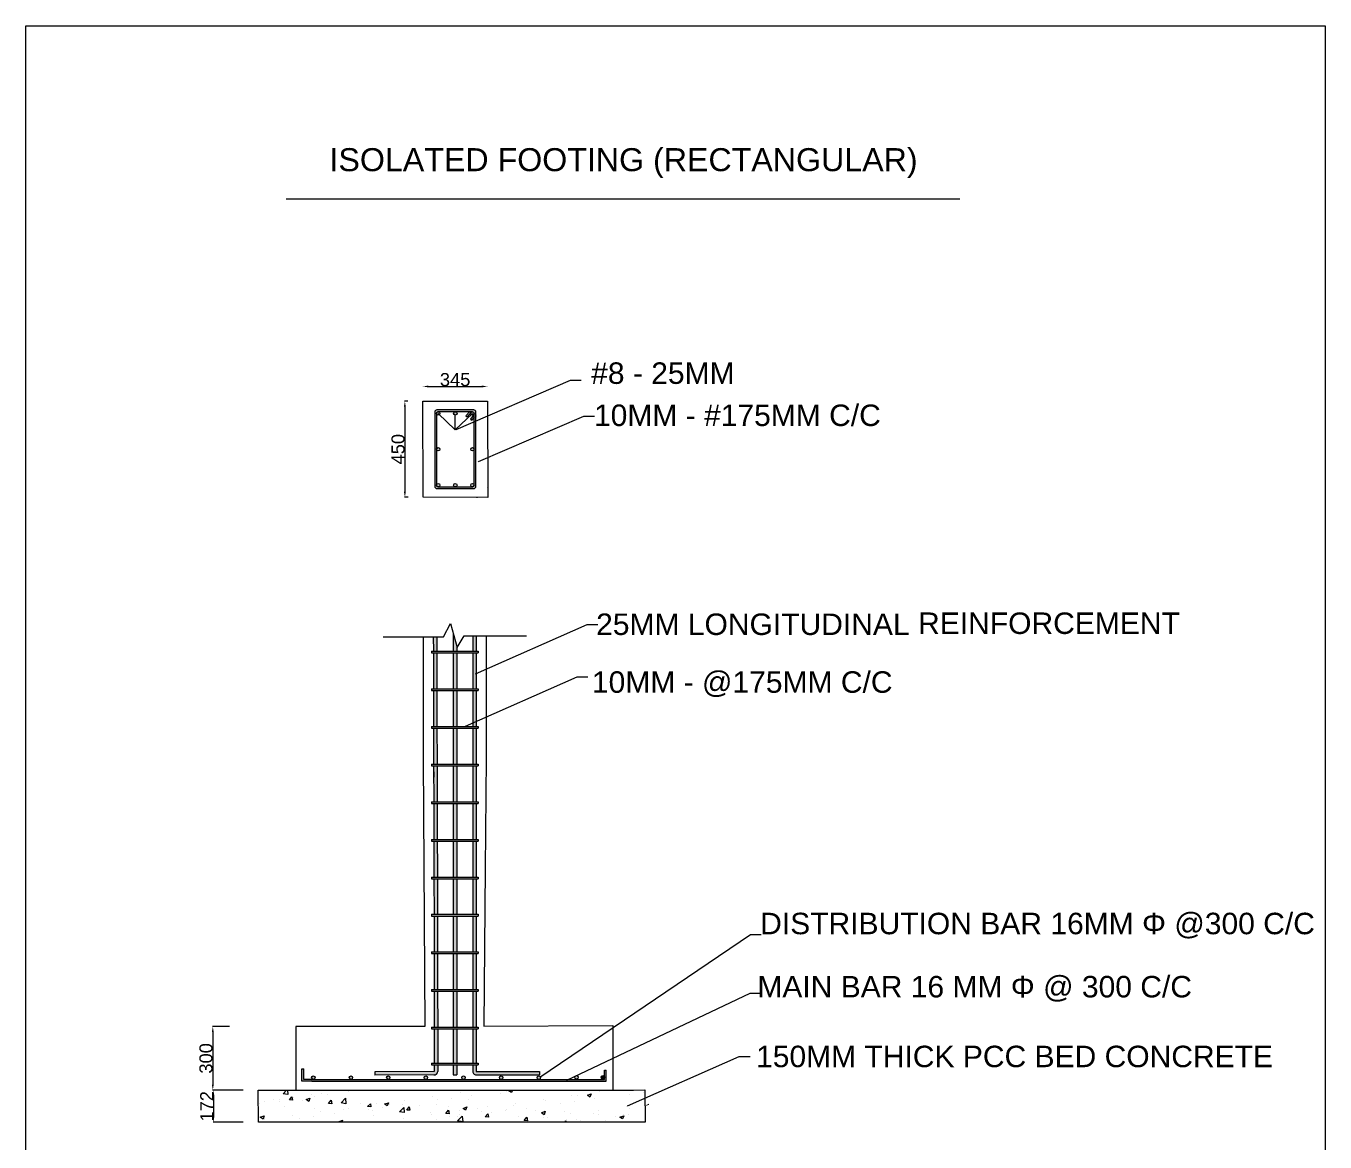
# Model space of a CAD drawing. Header units: millimetres. Extents: x -5055 to 12893, y -3743 to 6806.
# Drawn here: x -5055 to 1898, y 829 to 6806 of the extents above; entities that cross this region are included whole.
import ezdxf
from ezdxf import colors
from ezdxf.entities.mleader import LeaderData, LeaderLine
from ezdxf.math import Vec2, Vec3

# ---------------------------------------------------------------- set-up
doc = ezdxf.new("R2010")
doc.units = ezdxf.units.MM
doc.styles.add('PDF Arial', font='arial.ttf')
doc.styles.get("Standard").update_dxf_attribs({"font": 'arial.ttf'})
doc.dimstyles.new('ISO-25', dxfattribs={"dimtxt": 70, "dimasz": 30, "dimexe": 1.25, "dimexo": 80, "dimtad": 1, "dimdec": 0, "dimzin": 9, "dimtxsty": 'Standard', "dimcen": 2.5, "dimadec": 0, "dimazin": 0, "dimtfac": 1, "dimtdec": 0, "dimtmove": 0, "dimatfit": 3, "dimfxl": 1, "dimarcsym": 0})

# ---------------------------------------------------------------- blocks, each defined once
blk = doc.blocks.new('*D3')
at = {"color": 0, "lineweight": -2, "transparency": 16777216}
for p, q in [((-3965.9, 1447.7), (-4056.4, 1447.7)), ((-4055.1, 1417.7), (-4055.1, 1136.6)), ((-4036.1, 1106.6), (-4056.4, 1106.6))]:
    blk.add_line(p, q, dxfattribs=at)
at = {"color": 0, "transparency": 16777216}
for points in [[(-4060.1, 1417.7), (-4050.1, 1417.7), (-4055.1, 1447.7)], [(-4060.1, 1136.6), (-4050.1, 1136.6), (-4055.1, 1106.6)]]:
    blk.add_solid(points, dxfattribs=at)
at = {"layer": 'Defpoints', "color": 0, "transparency": 16777216}
for p in [(-3885.9, 1447.7), (-4055.1, 1106.6), (-3956.1, 1106.6)]:
    blk.add_point(p, dxfattribs=at)
at = {"color": 0, "transparency": 16777216, "insert": (-4091.5, 1277.2), "char_height": 70, "attachment_point": 5, "rotation": 90}
blk.add_mtext('300', dxfattribs=at)
blk = doc.blocks.new('*D4')
at = {"color": 0, "lineweight": -2, "transparency": 16777216}
for p, q in [((-3892.9, 1106.6), (-4053.1, 1106.6)), ((-4051.9, 1076.6), (-4051.9, 964.7)), ((-3892.7, 934.7), (-4053.1, 934.7))]:
    blk.add_line(p, q, dxfattribs=at)
at = {"color": 0, "transparency": 16777216}
for points in [[(-4056.9, 1076.6), (-4046.9, 1076.6), (-4051.9, 1106.6)], [(-4056.9, 964.7), (-4046.9, 964.7), (-4051.9, 934.7)]]:
    blk.add_solid(points, dxfattribs=at)
at = {"layer": 'Defpoints', "color": 0, "transparency": 16777216}
for p in [(-3812.9, 1106.6), (-4051.9, 934.7), (-3812.7, 934.7)]:
    blk.add_point(p, dxfattribs=at)
at = {"color": 0, "transparency": 16777216, "insert": (-4087.6, 1020.6), "char_height": 70, "attachment_point": 5, "rotation": 90}
blk.add_mtext('172', dxfattribs=at)
blk = doc.blocks.new('*D7')
at = {"color": 0, "lineweight": -2, "transparency": 16777216}
for p, q in [((-2930.7, 4876.8), (-2930.7, 4876.7)), ((-2900.7, 4875.5), (-2615.3, 4875.5)), ((-2585.3, 4876.8), (-2585.3, 4876.7))]:
    blk.add_line(p, q, dxfattribs=at)
at = {"color": 0, "transparency": 16777216}
for points in [[(-2900.7, 4880.5), (-2900.7, 4870.5), (-2930.7, 4875.5)], [(-2615.3, 4880.5), (-2615.3, 4870.5), (-2585.3, 4875.5)]]:
    blk.add_solid(points, dxfattribs=at)
at = {"layer": 'Defpoints', "color": 0, "transparency": 16777216}
for p in [(-2585.3, 4875.5), (-2930.7, 4796.8), (-2585.3, 4796.8)]:
    blk.add_point(p, dxfattribs=at)
at = {"color": 0, "transparency": 16777216, "insert": (-2758, 4911.9), "char_height": 70, "attachment_point": 5}
blk.add_mtext('345', dxfattribs=at)
blk = doc.blocks.new('*D8')
at = {"color": 0, "lineweight": -2, "transparency": 16777216}
for p, q in [((-3010.7, 4796.8), (-3028.2, 4796.8)), ((-3027, 4766.8), (-3027, 4312.1)), ((-3009, 4282.1), (-3028.2, 4282.1))]:
    blk.add_line(p, q, dxfattribs=at)
at = {"color": 0, "transparency": 16777216}
for points in [[(-3032, 4766.8), (-3022, 4766.8), (-3027, 4796.8)], [(-3032, 4312.1), (-3022, 4312.1), (-3027, 4282.1)]]:
    blk.add_solid(points, dxfattribs=at)
at = {"layer": 'Defpoints', "color": 0, "transparency": 16777216}
for p in [(-2930.7, 4796.8), (-3027, 4282.1), (-2929, 4282.1)]:
    blk.add_point(p, dxfattribs=at)
at = {"color": 0, "transparency": 16777216, "insert": (-3063.4, 4539.5), "char_height": 70, "attachment_point": 5, "rotation": 90}
blk.add_mtext('450', dxfattribs=at)

msp = doc.modelspace()

# ---------------------------------------------------------------- hatches: boundary and pattern name
h = msp.add_hatch(color=256)
h.dxf.hatch_style = 1
h.paths.add_polyline_path([(-2641.1, 4712.1), (-2641.1, 4727.4), (-2661.4, 4700.4), (-2654, 4694.9)])
h.paths.add_polyline_path([(-2657.7, 4736.8, -0.23959), (-2650.3, 4740.5), (-2666.5, 4740.5), (-2684.8, 4718), (-2677.6, 4712.2)])
h.paths.add_polyline_path([(-2635.4, 3256), (-2883.9, 3256), (-2883.8, 3246.8), (-2635.4, 3246.8)])
h.paths.add_polyline_path([(-2749.6, 3448.2), (-2768.2, 3448.2), (-2768.2, 3256), (-2749.6, 3256)])
h.paths.add_polyline_path([(-2749.6, 3246.8), (-2768.2, 3246.8), (-2768.2, 3054.5), (-2749.6, 3054.5)])
h.paths.add_polyline_path([(-2856.5, 3535.3), (-2874.9, 3535.3), (-2874.7, 3457.4), (-2856.3, 3457.4)])
h.paths.add_polyline_path([(-2749.6, 3483.9), (-2768.2, 3551.3), (-2768.2, 3457.4), (-2749.6, 3457.4)])
h.paths.add_polyline_path([(-2644.6, 3540.4), (-2663.2, 3540.4), (-2663.2, 3457.4), (-2644.6, 3457.4)])
h.paths.add_polyline_path([(-2635.4, 3457.4), (-2883.9, 3457.4), (-2883.8, 3448.2), (-2635.4, 3448.2)])
h.paths.add_polyline_path([(-2644.6, 3448.2), (-2663.2, 3448.2), (-2663.2, 3256), (-2644.6, 3256)])
h.paths.add_polyline_path([(-2856.2, 3448.2), (-2874.6, 3448.2), (-2874.1, 3256), (-2855.7, 3256)])
h.paths.add_polyline_path([(-2855.7, 3246.8), (-2874.1, 3246.8), (-2873.6, 3054.5), (-2855.2, 3054.5)])
h.paths.add_polyline_path([(-2855.2, 3045.3), (-2873.6, 3045.3), (-2873.1, 2853), (-2854.7, 2853), (-2854.8, 2878.4)])
h.paths.add_polyline_path([(-2635.4, 3054.5), (-2883.9, 3054.5), (-2883.8, 3045.3), (-2635.4, 3045.3)])
h.paths.add_polyline_path([(-2644.6, 3246.8), (-2663.2, 3246.8), (-2663.2, 3054.5), (-2644.6, 3054.5)])
h.paths.add_polyline_path([(-2644.6, 3045.3), (-2663.2, 3045.3), (-2663.2, 2853), (-2644.6, 2853)])
h.paths.add_polyline_path([(-2749.6, 3045.3), (-2768.2, 3045.3), (-2768.2, 2853), (-2749.6, 2853)])
h.paths.add_polyline_path([(-2854.7, 2843.8), (-2873, 2843.8), (-2872.9, 2783.6), (-2872.5, 2651.5), (-2854.1, 2651.5)])
h.paths.add_polyline_path([(-2635.4, 2853), (-2883.9, 2853), (-2883.8, 2843.8), (-2635.4, 2843.8)])
h.paths.add_polyline_path([(-2749.6, 2843.8), (-2768.2, 2843.8), (-2768.2, 2651.5), (-2749.6, 2651.5)])
h.paths.add_polyline_path([(-2644.6, 2843.8), (-2663.2, 2843.8), (-2663.2, 2651.5), (-2644.6, 2651.5)])
h.paths.add_polyline_path([(-2749.6, 2642.3), (-2768.2, 2642.3), (-2768.2, 2450), (-2749.6, 2450)])
h.paths.add_polyline_path([(-2854.1, 2642.3), (-2872.5, 2642.3), (-2871.9, 2450), (-2853.5, 2450)])
h.paths.add_polyline_path([(-2635.4, 2651.5), (-2883.9, 2651.5), (-2883.8, 2642.3), (-2635.4, 2642.3)])
h.paths.add_polyline_path([(-2644.6, 2642.3), (-2663.2, 2642.3), (-2663.2, 2450), (-2644.6, 2450)])
h.paths.add_polyline_path([(-2644.6, 2440.8), (-2663.2, 2440.8), (-2663.2, 2248.5), (-2644.6, 2248.5)])
h.paths.add_polyline_path([(-2749.6, 2440.8), (-2768.2, 2440.8), (-2768.2, 2248.5), (-2749.6, 2248.5)])
h.paths.add_polyline_path([(-2853.5, 2440.8), (-2871.9, 2440.8), (-2871.5, 2306.1), (-2871.4, 2248.5), (-2853, 2248.5), (-2853.1, 2306.2)])
h.paths.add_polyline_path([(-2635.4, 2450), (-2883.9, 2450), (-2883.8, 2440.8), (-2635.4, 2440.8)])
h.paths.add_polyline_path([(-2635.4, 2248.5), (-2883.9, 2248.5), (-2883.8, 2239.3), (-2635.4, 2239.3)])
h.paths.add_polyline_path([(-2749.6, 2239.3), (-2768.2, 2239.3), (-2768.2, 2048.8), (-2749.6, 2048.8)])
h.paths.add_polyline_path([(-2852.9, 2239.3), (-2871.3, 2239.3), (-2871, 2048.8), (-2852.6, 2048.8)])
h.paths.add_polyline_path([(-2644.6, 2239.3), (-2663.2, 2239.3), (-2663.2, 2048.8), (-2644.6, 2048.8)])
h.paths.add_polyline_path([(-2749.6, 2039.6), (-2768.2, 2039.6), (-2768.2, 1847.3), (-2749.6, 1847.3)])
h.paths.add_polyline_path([(-2852.6, 2039.6), (-2871, 2039.6), (-2870.6, 1847.3), (-2852.2, 1847.3)])
h.paths.add_polyline_path([(-2644.6, 2039.6), (-2663.2, 2039.6), (-2663.2, 1847.3), (-2644.6, 1847.3)])
h.paths.add_polyline_path([(-2635.4, 2048.8), (-2883.9, 2048.8), (-2883.8, 2039.6), (-2635.4, 2039.6)])
h.paths.add_polyline_path([(-2749.6, 1838.1), (-2768.2, 1838.1), (-2768.2, 1645.8), (-2749.6, 1645.8)])
h.paths.add_polyline_path([(-2852.2, 1838.1), (-2870.6, 1838.1), (-2870.2, 1645.8), (-2851.8, 1645.8)])
h.paths.add_polyline_path([(-2644.6, 1838.1), (-2663.2, 1838.1), (-2663.2, 1645.8), (-2644.6, 1645.8)])
h.paths.add_polyline_path([(-2635.4, 1847.3), (-2883.9, 1847.3), (-2883.8, 1838.1), (-2635.4, 1838.1)])
h.paths.add_polyline_path([(-2635.4, 1645.8), (-2883.9, 1645.8), (-2883.8, 1636.6), (-2635.4, 1636.6)])
h.paths.add_polyline_path([(-2749.6, 1636.6), (-2768.2, 1636.6), (-2768.2, 1444.3), (-2749.6, 1444.3)])
h.paths.add_polyline_path([(-2851.8, 1636.6), (-2870.2, 1636.6), (-2869.8, 1449.4), (-2869.8, 1444.3), (-2851.4, 1444.3), (-2851.4, 1449.4)])
h.paths.add_polyline_path([(-2644.6, 1636.6), (-2663.2, 1636.6), (-2663.2, 1444.3), (-2644.6, 1444.3)])
h.paths.add_polyline_path([(-2749.6, 1435.1), (-2768.2, 1435.1), (-2768.2, 1252), (-2749.6, 1252)])
h.paths.add_polyline_path([(-2851.4, 1435.1), (-2869.8, 1435.1), (-2869.8, 1252), (-2851.4, 1252)])
h.paths.add_polyline_path([(-2644.6, 1435.1), (-2663.2, 1435.1), (-2663.2, 1252), (-2644.6, 1252)])
h.paths.add_polyline_path([(-2635.4, 1444.3), (-2883.9, 1444.3), (-2883.8, 1435.1), (-2635.4, 1435.1)])
h.paths.add_polyline_path([(-2749.6, 1242.8), (-2768.2, 1242.8), (-2768.2, 1188.6), (-2749.6, 1188.6)])
h.paths.add_polyline_path([(-2635.4, 1252), (-2883.9, 1252), (-2883.8, 1242.8), (-2635.4, 1242.8)])
h.paths.add_polyline_path([(-2851.4, 1207), (-2851.4, 1242.8), (-2869.8, 1242.8), (-2869.8, 1207), (-3187.7, 1205.5), (-3187.6, 1187.1), (-2869.8, 1188.6), (-2868, 1188.6, 0.387467)])
h.paths.add_polyline_path([(-2644.6, 1242.8), (-2663.2, 1242.8), (-2663.2, 1207, 0.369458), (-2647.5, 1188.6), (-2306, 1188.6), (-2306, 1207), (-2644.6, 1207)])
h.paths.add_polyline_path([(-1948.9, 1213.4), (-1958.1, 1213.4), (-1958.1, 1164.9), (-2001.2, 1164.9), (-3525, 1164.9), (-3568.7, 1164.9), (-3568.7, 1220.4), (-3577.9, 1220.4), (-3577.9, 1155.7), (-3525, 1155.7), (-2001.2, 1155.7), (-1948.9, 1155.7)])
h = msp.add_hatch(color=256)
h.dxf.hatch_style = 1
h.paths.add_polyline_path([(-2658.7, 4749.7), (-2855.5, 4749.7, 0.414214), (-2867, 4738.2), (-2867, 4339.9, 0.414214), (-2855.5, 4328.4), (-2658.7, 4328.4, 0.414214), (-2647.2, 4339.9), (-2647.2, 4692.2), (-2656.4, 4688.1), (-2656.4, 4349.1, -0.414214), (-2667.9, 4337.6), (-2846.3, 4337.6, -0.414214), (-2857.8, 4349.1), (-2857.8, 4729, -0.026453), (-2857.8, 4730.3, -0.029581), (-2857.8, 4731.3, -0.449299), (-2847.6, 4740.5, -0.026453), (-2846.3, 4740.5), (-2665.6, 4740.5, -0.414214), (-2656.4, 4731.3), (-2656.4, 4727.4), (-2656.4, 4688.1), (-2647.2, 4692.2), (-2647.2, 4738.2, 0.414214)])
h = msp.add_hatch(color=256)
h.dxf.hatch_style = 1
h.paths.add_polyline_path([(-2839.4, 4731.3, 1), (-2857.8, 4731.3, 1)])
h.paths.add_polyline_path([(-2747.9, 4731.3, 1), (-2766.3, 4731.3, 1)])
h.paths.add_polyline_path([(-2656.4, 4731.3, 1), (-2674.8, 4731.3, 1)])
h.paths.add_polyline_path([(-2656.4, 4537.7), (-2656.4, 4540.4, 0.930565), (-2674.7, 4539.1, 0.930565)])
h.paths.add_polyline_path([(-2857.7, 4539.1, 1), (-2839.3, 4539.1, 1)])
h.paths.add_polyline_path([(-2839.4, 4346.8, 1), (-2857.8, 4346.8, 1)])
h.paths.add_polyline_path([(-2747.9, 4346.8, 1), (-2766.3, 4346.8, 1)])
h.paths.add_polyline_path([(-2656.4, 4346.8, 1), (-2674.8, 4346.8, 1)])
h = msp.add_hatch(color=256)
h.dxf.hatch_style = 1
h.paths.add_polyline_path([(-3526.7, 1174.2, 1), (-3508.1, 1174.2, 1)])
h.paths.add_polyline_path([(-3325.2, 1174.2, 1), (-3306.6, 1174.2, 1)])
h.paths.add_polyline_path([(-3106.8, 1174.2, 1), (-3125.4, 1174.2, 1)])
h.paths.add_polyline_path([(-2924, 1174.2, 1), (-2905.3, 1174.2, 1)])
h.paths.add_polyline_path([(-2703.9, 1174.2, 1), (-2722.5, 1174.2, 1)])
h.paths.add_polyline_path([(-2521, 1174.2, 1), (-2502.4, 1174.2, 1)])
h.paths.add_polyline_path([(-2319.5, 1174.2, 1), (-2300.9, 1174.2, 1)])
h.paths.add_polyline_path([(-2118, 1175.9, 1), (-2099.4, 1175.9, 1)])
h = msp.add_hatch(color=256)
h.dxf.hatch_style = 1
h.paths.add_polyline_path([(-1976.7, 1175.9, 1), (-1958.1, 1175.9, 1)])

# ---------------------------------------------------------------- linework, layer by layer
for p, q in [((-3662.5, 5880.7), (-55.9, 5880.7)), ((-2848.6, 4731.3), (-2757.1, 4643.6)), ((-2757.1, 4643.6), (-2665.6, 4731.3)), ((-2681.8, 4740.5), (-2700, 4718)), ((-2672.4, 4737.5), (-2692.9, 4712.2)), ((-2757.1, 4643.6), (-2757.1, 4722.1)), ((-2700, 4718), (-2692.9, 4712.2)), ((-2656.4, 4727.4), (-2676.6, 4700.4)), ((-2676.6, 4700.4), (-2669.3, 4694.9)), ((-2656.4, 4712.1), (-2669.3, 4694.9)), ((-2768.2, 3551.3), (-2768.2, 3457.4)), ((-2874.9, 3535.3), (-2874.9, 3535.3)), ((-2856.2, 3535.3), (-2856.2, 3457.4)), ((-2749.6, 3483.9), (-2749.6, 3457.4)), ((-2663.2, 3540.4), (-2663.2, 3457.4)), ((-2644.6, 3540.4), (-2644.6, 3457.4)), ((-2768.2, 3448.2), (-2768.2, 3256)), ((-2749.6, 3448.2), (-2749.6, 3256)), ((-2663.2, 3448.2), (-2663.2, 3256)), ((-2644.6, 3448.2), (-2644.6, 3256)), ((-2635.4, 3457.4), (-2635.4, 3448.2)), ((-2768.2, 3246.8), (-2768.2, 3054.5)), ((-2749.6, 3246.8), (-2749.6, 3054.5)), ((-2663.2, 3246.8), (-2663.2, 3054.5)), ((-2644.6, 3246.8), (-2644.6, 3054.5)), ((-2635.4, 3256), (-2635.4, 3246.8)), ((-2635.4, 3256), (-2635.4, 3246.8)), ((-2635.4, 3256), (-2635.4, 3246.8)), ((-2768.2, 3045.3), (-2768.2, 2853)), ((-2749.6, 3045.3), (-2749.6, 2853)), ((-2663.2, 3045.3), (-2663.2, 2853)), ((-2644.6, 3045.3), (-2644.6, 2853)), ((-2635.4, 3054.5), (-2635.4, 3045.3)), ((-2635.4, 2853), (-2635.4, 2843.8)), ((-2768.2, 2843.8), (-2768.2, 2651.5)), ((-2749.6, 2843.8), (-2749.6, 2651.5)), ((-2663.2, 2843.8), (-2663.2, 2651.5)), ((-2644.6, 2843.8), (-2644.6, 2651.5)), ((-2768.2, 2642.3), (-2768.2, 2450)), ((-2749.6, 2642.3), (-2749.6, 2450)), ((-2663.2, 2642.3), (-2663.2, 2450)), ((-2644.6, 2642.3), (-2644.6, 2450)), ((-2635.4, 2651.5), (-2635.4, 2642.3)), ((-2768.2, 2440.8), (-2768.2, 2248.5)), ((-2749.6, 2440.8), (-2749.6, 2248.5)), ((-2663.2, 2440.8), (-2663.2, 2248.5)), ((-2644.6, 2440.8), (-2644.6, 2248.5)), ((-2635.4, 2450), (-2635.4, 2440.8)), ((-2768.2, 2239.3), (-2768.2, 2048.8)), ((-2749.6, 2239.3), (-2749.6, 2048.8)), ((-2663.2, 2239.3), (-2663.2, 2048.6)), ((-2644.6, 2239.3), (-2644.6, 2048.8)), ((-2635.4, 2248.5), (-2635.4, 2239.3)), ((-2768.2, 2039.6), (-2768.2, 1847.3)), ((-2749.6, 2039.6), (-2749.6, 1847.3)), ((-2663.2, 2039.4), (-2663.2, 1847.3)), ((-2644.6, 2039.6), (-2644.6, 1847.3)), ((-2635.4, 2048.8), (-2635.4, 2039.6)), ((-2768.2, 1838.1), (-2768.2, 1645.8)), ((-2749.6, 1838.1), (-2749.6, 1645.8)), ((-2663.2, 1838.1), (-2663.2, 1645.8)), ((-2644.6, 1838.1), (-2644.6, 1645.8)), ((-2635.4, 1847.3), (-2635.4, 1838.1)), ((-2768.2, 1636.6), (-2768.2, 1444.3)), ((-2749.6, 1636.6), (-2749.6, 1444.3)), ((-2663.2, 1636.6), (-2663.2, 1444.3)), ((-2644.6, 1636.6), (-2644.6, 1444.3)), ((-2635.4, 1645.8), (-2635.4, 1636.6)), ((-2768.2, 1435.1), (-2768.2, 1252)), ((-2749.6, 1435.1), (-2749.6, 1252)), ((-2663.2, 1435.1), (-2663.2, 1252)), ((-2644.6, 1435.1), (-2644.6, 1252)), ((-2635.4, 1444.3), (-2635.4, 1435.1)), ((-2635.4, 1252), (-2635.4, 1242.8)), ((-3577.9, 1155.7), (-3577.9, 1220.4)), ((-3577.9, 1220.4), (-3577.9, 1220.4)), ((-3577.9, 1220.4), (-3568.7, 1220.4)), ((-3568.7, 1164.9), (-3568.7, 1220.4)), ((-3187.7, 1205.5), (-3187.6, 1186.9)), ((-2768.2, 1242.8), (-2768.2, 1188.6)), ((-2749.6, 1242.8), (-2749.6, 1188.6)), ((-2663.2, 1242.8), (-2663.2, 1207)), ((-2644.6, 1242.8), (-2644.6, 1207)), ((-2306, 1207), (-2306, 1188.6)), ((-1958.1, 1213.4), (-1948.9, 1213.4)), ((-3525, 1155.7), (-3577.9, 1155.7)), ((-3525, 1164.9), (-3568.7, 1164.9))]:
    msp.add_line(p, q)
at = {"color": 7, "lineweight": 25}
for points in [[(-5055.2, 6806.1), (1898.3, 6806.1), (1898.3, -3742.9), (-5055.2, -3742.9)], [(-2930.7, 4796.8), (-2585.3, 4796.8), (-2583.6, 4280.4), (-2929, 4282.1)], [(-1914.9, 1107.4), (-1742.2, 1109.1), (-1740.5, 936.4), (-3811.2, 934.7), (-3812.9, 1107.4)], [(-3631.7, 1071.8), (-3628.3, 1053.2), (-3645.2, 1054.9)], [(-3535.2, 1063.3), (-3540.3, 1046.4), (-3555.5, 1056.6)], [(-3421.7, 1053.2), (-3418.4, 1034.6), (-3435.3, 1036.2)], [(-3342.2, 1034.6), (-3367.6, 1039.6), (-3345.6, 1063.3)], [(-2030, 1087), (-2036.8, 1070.1), (-2050.3, 1080.3)], [(-3211.8, 1034.6), (-3208.4, 1017.6), (-3227, 1019.3)], [(-3115.3, 1039.6), (-3122.1, 1022.7), (-3135.6, 1032.9)], [(-3030.6, 987.1), (-3056, 990.5), (-3032.3, 1014.2)], [(-3003.5, 1017.6), (-3000.2, 999), (-3017.1, 1000.7)], [(-2793.6, 999), (-2790.2, 980.4), (-2807.1, 982.1)], [(-2695.4, 1017.6), (-2702.2, 999), (-2715.7, 1009.2)], [(-2583.6, 980.4), (-2580.3, 961.8), (-2597.2, 963.4)], [(-2275.5, 993.9), (-2282.3, 975.3), (-2295.8, 985.5)], [(-3780.7, 970.2), (-3785.8, 951.6), (-3801, 961.8)], [(-2717.4, 938), (-2744.5, 943.1), (-2720.8, 966.8)], [(-2373.7, 961.8), (-2370.3, 943.1), (-2388.9, 944.8)], [(-1855.6, 970.2), (-1862.4, 953.3), (-1875.9, 961.8)]]:
    msp.add_lwpolyline(points, close=True, dxfattribs=at)
for points in [[(-2873.2, 4796.8), (-2873.2, 4796.8)], [(-2656.4, 4727.4), (-2656.4, 4731.3)], [(-2583.6, 4336.3), (-2585.3, 4338)], [(-2641.2, 4280.4), (-2641.2, 4278.7)], [(-3144.1, 3535.3), (-2820.7, 3535.3), (-2783.4, 3606.4), (-2747.9, 3477.8), (-2708.9, 3540.4), (-2375.4, 3540.4)], [(-2929, 3535.3), (-2929, 2878.4), (-2925.7, 2309.5), (-2920.6, 1447.7), (-3611.4, 1447.7), (-3611.4, 1107.4)], [(-2874.9, 3535.3), (-2874.7, 3457.4)], [(-2856.5, 3535.4), (-2856.3, 3457.4)], [(-2592.1, 3540.4), (-2592.1, 2883.5), (-2597.2, 2294.3), (-2604, 1449.4), (-1913.2, 1452.8), (-1913.2, 1107.4)], [(-2883.9, 3457.4), (-2635.4, 3457.4)], [(-2883.9, 3457.4), (-2883.8, 3448.2)], [(-2883.8, 3448.2), (-2635.4, 3448.2)], [(-2874.6, 3448.2), (-2874.1, 3256)], [(-2856.2, 3448.2), (-2855.7, 3256)], [(-2883.9, 3256), (-2883.8, 3246.8)], [(-2883.9, 3256), (-2635.4, 3256)], [(-2883.9, 3256), (-2883.8, 3246.8)], [(-2883.9, 3256), (-2635.4, 3256)], [(-2883.9, 3256), (-2883.8, 3246.8)], [(-2883.9, 3256), (-2635.4, 3256)], [(-2883.8, 3246.8), (-2635.4, 3246.8)], [(-2883.8, 3246.8), (-2635.4, 3246.8)], [(-2883.8, 3246.8), (-2635.4, 3246.8)], [(-2874.1, 3256), (-2644.6, 3256)], [(-2874.1, 3246.8), (-2644.6, 3246.8)], [(-2874.1, 3246.8), (-2873.6, 3054.5)], [(-2855.7, 3246.8), (-2855.2, 3054.5)], [(-2883.9, 3054.5), (-2883.8, 3045.3)], [(-2883.9, 3054.5), (-2635.4, 3054.5)], [(-2883.8, 3045.3), (-2635.4, 3045.3)], [(-2873.6, 3054.5), (-2644.6, 3054.5)], [(-2873.6, 3045.3), (-2644.6, 3045.3)], [(-2873.6, 3045.3), (-2873.1, 2853)], [(-2855.2, 3045.3), (-2854.8, 2878.4), (-2854.7, 2853)], [(-2883.9, 2853), (-2883.8, 2843.8)], [(-2883.9, 2853), (-2635.4, 2853)], [(-2882.3, 2853), (-2644.6, 2853)], [(-2883.8, 2843.8), (-2635.4, 2843.8)], [(-2882.3, 2843.8), (-2644.6, 2843.8)], [(-2873.1, 2843.8), (-2872.5, 2651.5)], [(-2873, 2843.8), (-2872.9, 2783.6)], [(-2854.7, 2843.8), (-2854.1, 2651.5)], [(-2883.9, 2651.5), (-2883.8, 2642.3)], [(-2883.9, 2651.5), (-2635.4, 2651.5)], [(-2883.8, 2642.3), (-2635.4, 2642.3)], [(-2881.7, 2651.5), (-2644.6, 2651.5)], [(-2881.7, 2642.3), (-2644.6, 2642.3)], [(-2872.5, 2642.3), (-2871.9, 2450)], [(-2854.1, 2642.3), (-2853.5, 2450)], [(-2883.9, 2450), (-2883.8, 2440.8)], [(-2883.9, 2450), (-2635.4, 2450)], [(-2883.8, 2440.8), (-2635.4, 2440.8)], [(-2871.9, 2450), (-2644.6, 2450)], [(-2871.9, 2440.8), (-2644.6, 2440.8)], [(-2871.9, 2440.8), (-2871.5, 2306.1), (-2871.4, 2248.5)], [(-2853.5, 2440.8), (-2853.1, 2306.2), (-2853, 2248.5)], [(-2883.9, 2248.5), (-2883.8, 2239.3)], [(-2883.9, 2248.5), (-2635.4, 2248.5)], [(-2883.8, 2239.3), (-2635.4, 2239.3)], [(-2880.6, 2248.5), (-2644.6, 2248.5)], [(-2880.5, 2239.3), (-2644.6, 2239.3)], [(-2871.3, 2239.3), (-2871, 2048.8)], [(-2852.9, 2239.3), (-2852.6, 2048.8)], [(-2883.9, 2048.8), (-2883.8, 2039.6)], [(-2883.9, 2048.8), (-2635.4, 2048.8)], [(-2883.8, 2039.6), (-2635.4, 2039.6)], [(-2871, 2039.6), (-2870.6, 1847.3)], [(-2852.6, 2039.6), (-2852.2, 1847.3)], [(-2883.9, 1847.3), (-2883.8, 1838.1)], [(-2883.9, 1847.3), (-2635.4, 1847.3)], [(-2883.8, 1838.1), (-2635.4, 1838.1)], [(-2870.6, 1847.3), (-2644.6, 1847.3)], [(-2870.6, 1838.1), (-2644.6, 1838.1)], [(-2870.6, 1838.1), (-2870.2, 1645.8)], [(-2852.2, 1838.1), (-2851.8, 1645.8)], [(-2883.9, 1645.8), (-2883.8, 1636.6)], [(-2883.9, 1645.8), (-2635.4, 1645.8)], [(-2883.8, 1636.6), (-2635.4, 1636.6)], [(-2870.2, 1645.8), (-2644.6, 1645.8)], [(-2870.2, 1636.6), (-2644.6, 1636.6)], [(-2870.2, 1636.6), (-2869.8, 1449.4), (-2869.8, 1444.3)], [(-2851.8, 1636.6), (-2851.4, 1449.4), (-2851.4, 1444.3)], [(-2883.9, 1444.3), (-2883.8, 1435.1)], [(-2883.9, 1444.3), (-2635.4, 1444.3)], [(-2883.8, 1435.1), (-2635.4, 1435.1)], [(-2869.8, 1444.3), (-2644.6, 1444.3)], [(-2869.8, 1435.1), (-2644.6, 1435.1)], [(-2869.8, 1435.1), (-2869.8, 1252)], [(-2851.4, 1435.1), (-2851.4, 1252)], [(-2883.9, 1252), (-2883.8, 1242.8)], [(-2883.9, 1252), (-2635.4, 1252)], [(-2879, 1252), (-2644.6, 1252)], [(-3525, 1164.9), (-2001.2, 1164.9), (-1958.1, 1164.9), (-1958.1, 1213.4)], [(-3525, 1155.7), (-2001.2, 1155.7), (-1948.9, 1155.7), (-1948.9, 1213.4)], [(-2869.8, 1207), (-3187.7, 1205.5)], [(-2869.8, 1188.6), (-3187.6, 1187.1)], [(-2883.8, 1242.8), (-2635.4, 1242.8)], [(-2879, 1242.8), (-2644.6, 1242.8)], [(-2869.8, 1242.8), (-2869.8, 1206.9)], [(-2869.8, 1188.6), (-2868, 1188.6)], [(-2851.4, 1242.8), (-2851.4, 1207)], [(-2768.2, 1188.6), (-2749.6, 1188.6)], [(-2647.5, 1188.6), (-2306, 1188.6)], [(-2644.6, 1207), (-2306, 1207)], [(-3777.3, 1046.4), (-3777.3, 1046.4)], [(-3729.9, 1056.6), (-3729.9, 1056.6)], [(-3696, 1056.6), (-3696, 1056.6)], [(-3696, 1048.1), (-3696, 1048.1)], [(-3655.4, 1107.4), (-3653.7, 1083.7), (-3679.1, 1087), (-3660.5, 1107.4)], [(-3624.9, 1068.4), (-3624.9, 1068.4)], [(-3574.1, 1049.8), (-3574.1, 1049.8)], [(-3525, 1085.4), (-3525, 1085.4)], [(-3511.5, 1071.8), (-3511.5, 1071.8)], [(-3474.2, 1088.7), (-3474.2, 1088.7)], [(-3438.7, 1082), (-3438.7, 1082)], [(-3418.4, 1043), (-3418.4, 1043)], [(-3328.6, 1097.2), (-3328.6, 1097.2)], [(-3028.9, 1053.2), (-3028.9, 1053.2)], [(-2881.6, 1071.8), (-2881.6, 1071.8)], [(-2852.9, 1054.9), (-2852.9, 1054.9)], [(-2780, 1063.3), (-2780, 1063.3)], [(-2729.3, 1093.8), (-2729.3, 1093.8)], [(-2685.2, 1058.3), (-2685.2, 1058.3)], [(-2668.3, 1078.6), (-2668.3, 1078.6)], [(-2515.9, 1087), (-2515.9, 1087)], [(-2483.7, 1102.3), (-2483.7, 1102.3)], [(-2451.6, 1107.4), (-2456.7, 1093.8), (-2470.2, 1104), (-2460, 1107.4)], [(-2284, 1058.3), (-2284, 1058.3)], [(-2275.5, 1051.5), (-2275.5, 1051.5)], [(-2135, 1078.6), (-2135, 1078.6)], [(-2119.7, 1044.7), (-2119.7, 1044.7)], [(-2104.5, 1080.3), (-2104.5, 1080.3)], [(-2009.7, 1060), (-2009.7, 1060)], [(-1986, 1097.2), (-1986, 1097.2)], [(-1914.9, 1107.4), (-1803.1, 1107.4)], [(-1825.1, 1083.7), (-1825.1, 1083.7)], [(-1784.5, 1109.1), (-1782.8, 1109.1)], [(-1782.8, 1109.1), (-1782.8, 1109.1)], [(-1752.3, 1093.8), (-1752.3, 1093.8)], [(-3807.8, 1032.9), (-3807.8, 1032.9)], [(-3668.9, 1017.6), (-3668.9, 1017.6)], [(-3513.2, 1010.9), (-3513.2, 1010.9)], [(-3477.6, 992.2), (-3477.6, 992.2)], [(-3404.8, 982.1), (-3404.8, 982.1)], [(-3355.7, 1004.1), (-3355.7, 1004.1)], [(-3330.3, 1010.9), (-3330.3, 1010.9)], [(-3262.6, 1037.9), (-3262.6, 1037.9)], [(-3220.3, 1005.8), (-3220.3, 1005.8)], [(-3199.9, 997.3), (-3199.9, 997.3)], [(-3179.6, 1032.9), (-3179.6, 1032.9)], [(-3147.5, 1015.9), (-3147.5, 1015.9)], [(-3106.8, 1031.2), (-3106.8, 1031.2)], [(-3044.2, 990.5), (-3044.2, 990.5)], [(-3037.4, 1029.5), (-3037.4, 1029.5)], [(-3027.2, 999), (-3027.2, 999)], [(-2951.1, 1024.4), (-2951.1, 1024.4)], [(-2888.4, 985.5), (-2888.4, 985.5)], [(-2885, 975.3), (-2885, 975.3)], [(-2856.2, 1027.8), (-2856.2, 1027.8)], [(-2793.6, 1017.6), (-2793.6, 1017.6)], [(-2732.6, 995.6), (-2732.6, 995.6)], [(-2732.6, 978.7), (-2732.6, 978.7)], [(-2637.8, 1010.9), (-2637.8, 1010.9)], [(-2615.8, 993.9), (-2615.8, 993.9)], [(-2583.6, 1017.6), (-2583.6, 1017.6)], [(-2561.6, 987.1), (-2561.6, 987.1)], [(-2488.8, 997.3), (-2488.8, 997.3)], [(-2482.1, 1004.1), (-2482.1, 1004.1)], [(-2444.8, 1022.7), (-2444.8, 1022.7)], [(-2436.3, 1036.2), (-2436.3, 1036.2)], [(-2377.1, 1010.9), (-2377.1, 1010.9)], [(-2326.3, 997.3), (-2326.3, 997.3)], [(-2192.5, 1036.2), (-2192.5, 1036.2)], [(-2170.5, 990.5), (-2170.5, 990.5)], [(-2138.3, 980.4), (-2138.3, 980.4)], [(-2014.7, 983.8), (-2014.7, 983.8)], [(-1992.7, 978.7), (-1992.7, 978.7)], [(-1991, 999), (-1991, 999)], [(-1859, 978.7), (-1859, 978.7)], [(-1838.7, 1021), (-1838.7, 1021)], [(-1828.5, 978.7), (-1828.5, 978.7)], [(-1823.4, 1007.5), (-1823.4, 1007.5)], [(-3780.7, 949.9), (-3780.7, 949.9)], [(-3628.3, 971.9), (-3628.3, 971.9)], [(-3589.4, 956.7), (-3589.4, 956.7)], [(-3516.6, 966.8), (-3516.6, 966.8)], [(-3376, 934.7), (-3381.1, 938), (-3360.8, 946.5), (-3364.2, 934.7)], [(-3367.6, 939.7), (-3367.6, 939.7)], [(-3196.6, 970.2), (-3196.6, 970.2)], [(-3183, 934.7), (-3183, 934.7)], [(-3032.3, 955), (-3032.3, 955)], [(-2929, 938), (-2929, 938)], [(-2856.2, 948.2), (-2856.2, 948.2)], [(-2786.8, 963.4), (-2786.8, 963.4)], [(-2746.2, 963.4), (-2746.2, 963.4)], [(-2576.9, 971.9), (-2576.9, 971.9)], [(-2439.7, 938), (-2439.7, 938)], [(-2421.1, 965.1), (-2421.1, 965.1)], [(-2287.3, 960.1), (-2287.3, 960.1)], [(-2265.3, 958.4), (-2265.3, 958.4)], [(-2170.5, 936.4), (-2165.4, 943.1), (-2163.7, 936.4)], [(-2163.7, 949.9), (-2163.7, 949.9)], [(-2109.6, 951.6), (-2109.6, 951.6)], [(-2085.9, 944.8), (-2085.9, 944.8)], [(-1953.8, 944.8), (-1953.8, 944.8)], [(-1901.3, 968.5), (-1901.3, 968.5)], [(-1796.3, 938), (-1796.3, 938)]]:
    msp.add_lwpolyline(points, dxfattribs=at)
msp.add_lwpolyline([(-2855.5, 4328.4), (-2658.7, 4328.4, 0.414214), (-2647.2, 4339.9), (-2647.2, 4738.2, 0.414214), (-2658.7, 4749.7), (-2855.5, 4749.7, 0.414214), (-2867, 4738.2), (-2867, 4339.9, 0.414214)], format="xyb", close=True, dxfattribs=at)
msp.add_lwpolyline([(-2665.6, 4740.5), (-2846.3, 4740.5, 0.414214), (-2857.8, 4729), (-2857.8, 4349.1, 0.414214), (-2846.3, 4337.6), (-2667.9, 4337.6, 0.414214), (-2656.4, 4349.1), (-2656.4, 4727.4)], format="xyb", dxfattribs=at)
for centre in [(-2848.6, 4731.3), (-2757.1, 4731.3), (-2665.6, 4731.3), (-2848.5, 4539.1), (-2665.5, 4539.1), (-2848.6, 4346.8), (-2757.1, 4346.8), (-2665.6, 4346.8)]:
    msp.add_circle(centre, 9.2)
for centre in [(-3517.4, 1174.2), (-3315.9, 1174.2), (-3116.1, 1174.2), (-2914.7, 1174.2), (-2713.2, 1174.2), (-2511.7, 1174.2), (-2310.2, 1174.2), (-2108.7, 1175.9), (-1967.4, 1175.9)]:
    msp.add_circle(centre, 9.31, dxfattribs=at)
for centre, radius, start, end in [((-2869.8, 1206.9), 18.4, 264.72611, 0.26787), ((-2644.6, 1207), 18.6, 180, 278.89139)]:
    msp.add_arc(centre, radius, start, end)
at = {"color": 7, "transparency": 33554559}
msp.add_solid([(-1720.1, 1027.8), (-1742.2, 1022.7), (-1721.8, 1034.6)], dxfattribs=at)

# ---------------------------------------------------------------- texts
at = {"insert": (-3430.6, 6151.7), "char_height": 123.295, "attachment_point": 1}
msp.add_mtext_dynamic_manual_height_columns('ISOLATED FOOTING (RECTANGULAR)', width=150031.016, gutter_width=616.5, heights=[0], dxfattribs=at)
at = {"color": 5, "attachment_point": 7, "style": 'PDF Arial'}
for s, insert, char_height in [('#8 - 25MM', (-2029.9, 4887.7), 115.01), ('10MM - #175MM C/C', (-2014.8, 4662), 115.009), ('25MM LONGITUDINAL', (-2003.4, 3543), 115.009), ('REINFORCEMENT', (-279.9, 3548.5), 115.009), ('10MM - @175MM C/C', (-2025.8, 3211.9), 115.009), ('DISTRIBUTION BAR 16MM Φ @300 C/C ', (-1125.2, 1918.9), 115.009), ('MAIN BAR 16 MM Φ @ 300 C/C', (-1140.4, 1580.6), 115.009), ('150MM THICK PCC BED CONCRETE', (-1147.2, 1228.4), 115.009)]:
    msp.add_mtext(s, dxfattribs=dict(at, insert=insert, char_height=char_height))

# ---------------------------------------------------------------- dimensions: what is measured, and where the dimension line sits
dim = msp.add_linear_dim(base=(-2585.3, 4875.5), p1=(-2930.7, 4796.8), p2=(-2585.3, 4796.8), dimstyle='ISO-25')
dim.commit()
dim.dimension.update_dxf_attribs({"geometry": '*D7', "text_midpoint": (-2758, 4911.9)})
for base, p1, p2, text, picture, middle in [((-3027, 4282.1), (-2930.7, 4796.8), (-2929, 4282.1), '450', '*D8', (-3063.4, 4539.5)), ((-4055.1, 1106.6), (-3885.9, 1447.7), (-3956.1, 1106.6), '300', '*D3', (-4091.5, 1277.2))]:
    dim = msp.add_linear_dim(base=base, p1=p1, p2=p2, angle=90, text=text, dimstyle='ISO-25')
    dim.commit()
    dim.dimension.update_dxf_attribs({"geometry": picture, "text_midpoint": middle})
dim = msp.add_linear_dim(base=(-4051.9, 934.7), p1=(-3812.9, 1106.6), p2=(-3812.7, 934.7), angle=90, dimstyle='ISO-25')
dim.commit()
dim.dimension.update_dxf_attribs({"geometry": '*D4', "text_midpoint": (-4087.6, 1020.6)})

# ---------------------------------------------------------------- leaders
ml = msp.add_multileader_mtext('Standard')
ml.set_content('', color=256)
ml.set_leader_properties()
ml.build(insert=Vec2(0, 0))
ml.multileader.update_dxf_attribs({"dogleg_length": 50, "arrow_head_size": 4.6})
ctx = ml.context
ctx.base_point, ctx.char_height, ctx.arrow_head_size, ctx.landing_gap_size, ctx.plane_origin = Vec3(-2082.8, 4909.2), 4.6, 4.6, 2.3, Vec3(-2741.9, 4643.6)
notes = []
notes.append((ctx, [(0, (1, 1, 0), (-2140.3, 4909.2), (1, 0), 57.5, [(0, [(-2757.1, 4643.6)], 0, [])])]))
ctx.mtext.insert, ctx.mtext.flow_direction = Vec3(-2080.5, 4911.5), 5
ml = msp.add_multileader_mtext('Standard')
ml.set_content('', color=256)
ml.set_leader_properties()
ml.build(insert=Vec2(0, 0))
ml.multileader.update_dxf_attribs({"dogleg_length": 50, "arrow_head_size": 4.6})
ctx = ml.context
ctx.base_point, ctx.char_height, ctx.arrow_head_size, ctx.landing_gap_size, ctx.plane_origin = Vec3(-2012.1, 4716.4), 4.6, 4.6, 2.3, Vec3(-2637.2, 4471.5)
notes.append((ctx, [(0, (1, 1, 0), (-2069.6, 4716.4), (1, 0), 57.5, [(0, [(-2637.2, 4471.5)], 0, [])])]))
ctx.mtext.insert, ctx.mtext.flow_direction = Vec3(-2009.8, 4718.7), 5
ml = msp.add_multileader_mtext('Standard')
ml.set_content('', color=256)
ml.set_leader_properties()
ml.build(insert=Vec2(0, 0))
ml.multileader.update_dxf_attribs({"dogleg_length": 50, "arrow_head_size": 4.6})
ctx = ml.context
ctx.base_point, ctx.char_height, ctx.arrow_head_size, ctx.landing_gap_size, ctx.plane_origin = Vec3(-1993.9, 3601), 4.6, 4.6, 2.3, Vec3(-2653, 3335.5)
notes.append((ctx, [(0, (1, 1, 0), (-2051.4, 3601), (1, 0), 57.5, [(0, [(-2653, 3335.5)], 0, [])])]))
ctx.mtext.insert, ctx.mtext.flow_direction = Vec3(-1991.6, 3603.3), 5
ml = msp.add_multileader_mtext('Standard')
ml.set_content('', color=256)
ml.set_leader_properties()
ml.build(insert=Vec2(0, 0))
ml.multileader.update_dxf_attribs({"dogleg_length": 50, "arrow_head_size": 4.6})
ctx = ml.context
ctx.base_point, ctx.char_height, ctx.arrow_head_size, ctx.landing_gap_size, ctx.plane_origin = Vec3(-2046.9, 3320.1), 4.6, 4.6, 2.3, Vec3(-2706, 3054.5)
notes.append((ctx, [(0, (1, 1, 0), (-2104.4, 3320.1), (1, 0), 57.5, [(0, [(-2706, 3054.5)], 0, [])])]))
ctx.mtext.insert, ctx.mtext.flow_direction = Vec3(-2044.6, 3322.4), 5
ml = msp.add_multileader_mtext('Standard')
ml.set_content('', color=256)
ml.set_leader_properties()
ml.build(insert=Vec2(0, 0))
ml.multileader.update_dxf_attribs({"dogleg_length": 50, "arrow_head_size": 4.6})
ctx = ml.context
ctx.base_point, ctx.char_height, ctx.arrow_head_size, ctx.landing_gap_size, ctx.plane_origin = Vec3(-1119.1, 1940), 4.6, 4.6, 2.3, Vec3(-2309, 1173.8)
notes.append((ctx, [(0, (1, 1, 0), (-1176.6, 1940), (1, 0), 57.5, [(0, [(-2309, 1173.8)], 0, [])])]))
ctx.mtext.insert, ctx.mtext.flow_direction = Vec3(-1116.8, 1942.3), 5
ml = msp.add_multileader_mtext('Standard')
ml.set_content('', color=256)
ml.set_leader_properties()
ml.build(insert=Vec2(0, 0))
ml.multileader.update_dxf_attribs({"dogleg_length": 50, "arrow_head_size": 4.6})
ctx = ml.context
ctx.base_point, ctx.char_height, ctx.arrow_head_size, ctx.landing_gap_size, ctx.plane_origin = Vec3(-1122.1, 1626.1), 4.6, 4.6, 2.3, Vec3(-2165, 1158.1)
notes.append((ctx, [(0, (1, 1, 0), (-1179.6, 1626.1), (1, 0), 57.5, [(0, [(-2165, 1158.1)], 0, [])])]))
ctx.mtext.insert, ctx.mtext.flow_direction = Vec3(-1119.8, 1628.4), 5
ml = msp.add_multileader_mtext('Standard')
ml.set_content('', color=256)
ml.set_leader_properties()
ml.build(insert=Vec2(0, 0))
ml.multileader.update_dxf_attribs({"dogleg_length": 50, "arrow_head_size": 4.6})
ctx = ml.context
ctx.base_point, ctx.char_height, ctx.arrow_head_size, ctx.landing_gap_size, ctx.plane_origin = Vec3(-1179.6, 1286.6), 4.6, 4.6, 2.3, Vec3(-1838.7, 1021)
notes.append((ctx, [(0, (1, 1, 0), (-1237.1, 1286.6), (1, 0), 57.5, [(0, [(-1838.7, 1021)], 0, [])])]))
ctx.mtext.insert, ctx.mtext.flow_direction = Vec3(-1177.3, 1288.9), 5
for ctx, leaders in notes:
    for number, flags, end, landing, length, lines in leaders:
        leader = LeaderData()
        leader.index, (leader.has_last_leader_line, leader.has_dogleg_vector, leader.attachment_direction) = number, flags
        leader.last_leader_point, leader.dogleg_vector, leader.dogleg_length = Vec3(end), Vec3(landing), length
        for number, points, colour, breaks in lines:
            line = LeaderLine()
            line.index, line.vertices, line.color, line.breaks = number, Vec3.list(points), colors.encode_raw_color(colour), breaks
            leader.lines.append(line)
        ctx.leaders.append(leader)

doc.saveas('drawing.dxf')
